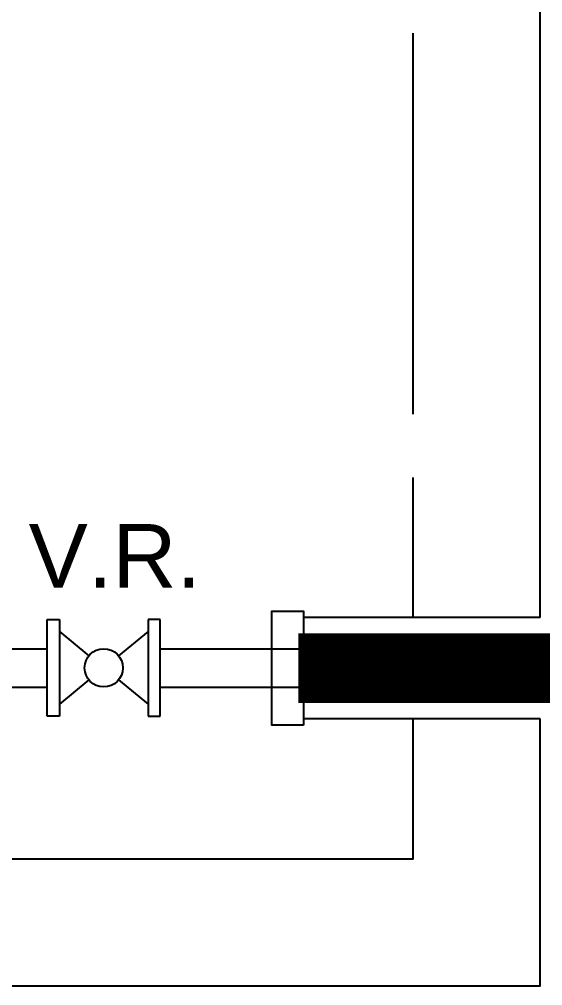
# Model space of a CAD drawing. Header units: millimetres. Extents: x 553474 to 556484, y 6145926 to 6146600.
# Drawn here: x 554048.967 to 554049.791, y 6146169.493 to 6146171.015 of the extents above; entities that cross this region are included whole.
import ezdxf

# ---------------------------------------------------------------- set-up
doc = ezdxf.new("R2010")
doc.units = ezdxf.units.MM
doc.layers.add('Agrimensores', color=7, linetype='Continuous')
doc.layers.add('Muros', color=5, linetype='Continuous')
doc.styles.get("Standard").update_dxf_attribs({"font": 'arial.ttf'})

msp = doc.modelspace()

# ---------------------------------------------------------------- linework, layer by layer
at = {"elevation": 9.796, "flags": 128}
msp.add_lwpolyline([(554049.4149, 6146169.9033), (554049.3649, 6146169.9033), (554049.3649, 6146170.0833), (554049.4149, 6146170.0833)], close=True, dxfattribs=at)
at = {"layer": 'Agrimensores'}
for p, q in [((554049.0113, 6146169.9176, 9.796), (554049.0113, 6146170.07, 9.796)), ((554049.0113, 6146170.07, 9.796), (554049.0304, 6146170.07, 9.796)), ((554049.0304, 6146170.07, 9.796), (554049.0304, 6146169.9176, 9.796)), ((554049.17, 6146170.07, 9.796), (554049.17, 6146169.9176, 9.796)), ((554049.1891, 6146170.07, 9.796), (554049.17, 6146170.07, 9.796)), ((554049.1891, 6146169.9176, 9.796), (554049.1891, 6146170.07, 9.796)), ((554049.0304, 6146170.0509, 9.796), (554049.0769, 6146170.0129, 9.796)), ((554049.17, 6146170.0509, 9.796), (554049.1236, 6146170.0129, 9.796)), ((554048.7133, 6146170.0239, 9.796), (554049.0113, 6146170.0239, 9.796)), ((554049.1002, 6146170.0239, 9.796), (554049.1002, 6146170.0239, 9.796)), ((554049.1891, 6146170.0239, 9.796), (554049.5289, 6146170.0239, 9.796)), ((554049.0769, 6146169.9747, 9.796), (554049.0304, 6146169.9367, 9.796)), ((554049.1236, 6146169.9747, 9.796), (554049.17, 6146169.9367, 9.796)), ((554048.7133, 6146169.9636, 9.796), (554049.0113, 6146169.9636, 9.796)), ((554049.1891, 6146169.9636, 9.796), (554049.5289, 6146169.9636, 9.796)), ((554049.0304, 6146169.9176, 9.796), (554049.0113, 6146169.9176, 9.796)), ((554049.17, 6146169.9176, 9.796), (554049.1891, 6146169.9176, 9.796))]:
    msp.add_line(p, q, dxfattribs=at)
msp.add_circle((554049.1002, 6146169.9938, 9.796), 0.0301, dxfattribs=at)
at = {"layer": 'Agrimensores', "start_tangent": (-1, 0), "end_tangent": (-1, 0)}
msp.add_spline([(554049.5289, 6146169.9636, 9.796), (554049.5289, 6146169.9938, 9.796), (554049.5289, 6146170.0239, 9.796)], degree=3, dxfattribs=at)
at = {"layer": 'Agrimensores'}
msp.add_open_spline([(554049.5289, 6146169.9636, 9.796), (554049.539, 6146169.9636, 9.796), (554049.534, 6146169.9787, 9.796), (554049.5289, 6146169.9938, 9.796)], degree=3, dxfattribs=at)
at = {"layer": 'Muros', "color": 10}
for p, q in [((554049.7872, 6146170.0733, 9.796), (554049.4149, 6146170.0733, 9.796)), ((554049.7872, 6146169.9133, 9.796), (554049.4149, 6146169.9133, 9.796))]:
    msp.add_line(p, q, dxfattribs=at)
at = {"layer": 'Muros', "color": 10, "elevation": 9.796, "flags": 128}
for points in [[(554048.5072, 6146171.8933), (554047.3872, 6146171.8933), (554047.3872, 6146169.4933), (554049.7872, 6146169.4933), (554049.7872, 6146169.9133)], [(554049.7872, 6146170.0733), (554049.7872, 6146171.8933), (554048.6672, 6146171.8933)], [(554048.5072, 6146171.6933), (554047.5872, 6146171.6933), (554047.5872, 6146169.6933), (554049.5872, 6146169.6933), (554049.5872, 6146169.9133)], [(554049.5872, 6146170.3933), (554049.5872, 6146170.9933)], [(554049.5872, 6146170.0733), (554049.5872, 6146170.2933)]]:
    msp.add_lwpolyline(points, dxfattribs=at)
at = {"layer": 'Muros', "color": 10, "const_width": 0.11, "flags": 128}
msp.add_lwpolyline([(554119.0684, 6146169.9933), (554049.4065, 6146169.9933)], dxfattribs=at)
at = {"layer": 'Muros', "color": 10, "const_width": 0.11, "elevation": 9.796, "flags": 128}
msp.add_lwpolyline([(554119.0768, 6146169.9933), (554049.4149, 6146169.9933)], dxfattribs=at)

# ---------------------------------------------------------------- texts
at = {"layer": 'Agrimensores'}
msp.add_text('V.R.', height=0.1, dxfattribs=at).set_placement((554048.9819, 6146170.1202, 9.796))

doc.saveas('drawing.dxf')
